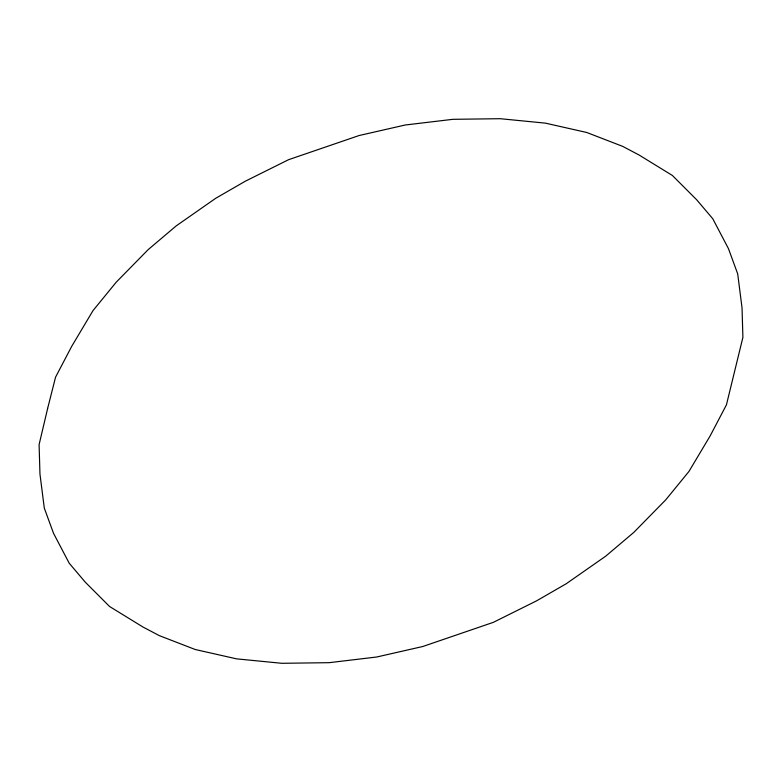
<?xml version="1.0" encoding="UTF-8"?>
<svg xmlns="http://www.w3.org/2000/svg" width="782" height="782" viewBox="0 0 782 782"><rect width="100%" height="100%" fill="white"/><g stroke="black" fill="none" stroke-linecap="round" stroke-linejoin="round"><path stroke-width="1.17" d="M47.653 408.37L39.1 444.616L39.96 474.048L44.3 508.114L53.538 533.344L69.227 563.245L85.326 582.228L109.588 606.509L142.92 626.988L159.293 635.619L195.236 649.51L236.614 658.864L281.833 663.302L329.163 662.677L376.777 656.997L422.837 646.489L493.364 622.335L536.608 600.83L566.246 583.734L605.796 556.11L633.782 532.415L665.746 499.845L688.981 471.409L710.271 435.691L726.439 404.832L742.9 337.384L742.04 307.952L737.7 273.886L728.462 248.656L712.773 218.755L696.674 199.772L672.412 175.491L639.08 155.012L622.707 146.381L586.764 132.49L545.386 123.136L500.167 118.698L452.837 119.323L405.223 125.003L359.163 135.511L288.636 159.665L245.392 181.17L215.754 198.266L176.204 225.89L148.218 249.585L116.254 282.155L93.019 310.591L71.729 346.309L55.561 377.168L47.653 408.37"/></g></svg>
